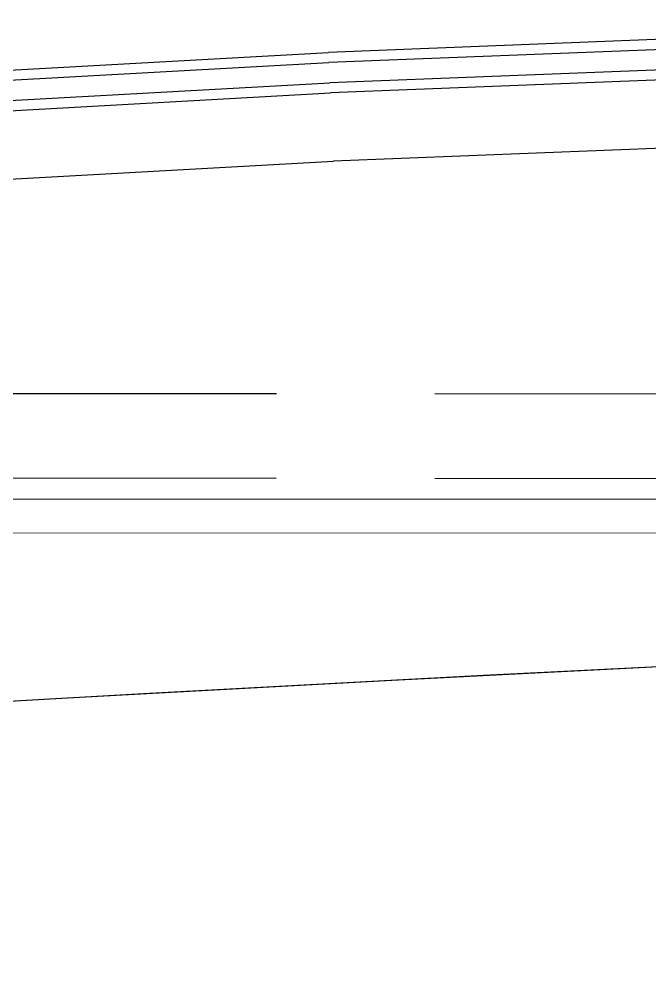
# Model space of a CAD drawing. Header units: millimetres. Extents: x 62878 to 70819, y -67946 to -61850.
# Drawn here: x 65458.5 to 65495.8, y -61911.4 to -61855.1 of the extents above; entities that cross this region are included whole.
import ezdxf

# ---------------------------------------------------------------- set-up
doc = ezdxf.new("R2010")
doc.units = ezdxf.units.MM
doc.linetypes.add('HIDDEN', pattern=[0.375, 0.25, -0.125])
doc.layers.add('alan hesabı1', color=7, linetype='Continuous', plot=False)
for name, color, linetype, lineweight in [('BA DÖŞ.-yeni', 11, 'Continuous', 30), ('DOGRAMA', 171, 'Continuous', 0), ('DUV.ALÇ.-yeni', 20, 'Continuous', 25), ('GOR-2', 152, 'Continuous', 20)]:
    doc.layers.add(name, color=color, linetype=linetype, lineweight=lineweight)

msp = doc.modelspace()

# ---------------------------------------------------------------- linework, layer by layer
msp.add_lwpolyline([(68896.02066502631, -63031.43519410248), (69030.25944186504, -63071.18378898385), (69185.2789618937, -62547.65255934227), (68892.99857577804, -62461.10726346668, 1.044367817173394), (68063.1984222013, -62298.72991434322, 0.2043746373996395), (63106.96025407397, -62494.78258919505, 0.3539527355379972), (62932.93996584662, -62997.825353625), (63753.18486962488, -65779.59786478638), (64154.95366467919, -67142.15251756221), (65336.72250243354, -66792.62198400985), (65336.69978150922, -66829.11190277508), (65270.53542169294, -66829.0707046726, 0.6267890062731037), (65270.19918370779, -67369.07059999109), (65531.84452784718, -67369.23351688065, 0.9262424964682344), (66130.08755876668, -67369.60602071379), (66391.73290290477, -67369.76893760463, 0.6267427171847498), (66392.06914089088, -66829.76904228561), (66326.14716633759, -66829.72799510749), (66326.16988726193, -66793.2380763422), (67506.155742504, -67144.12829054108), (68467.02457055586, -63899.0863823687), (68625.20366853199, -63946.03714330423), (68896.02440533682, -63031.42256234252)], format="xyb")
at = {"layer": 'alan hesabı1', "linetype": 'ByBlock'}
msp.add_lwpolyline([(64587.94459019032, -62561.57371426318), (64661.74109642011, -62920.70834553785), (64964.99834778903, -62879.57641963963), (64966.67838696864, -62891.96300384813), (65228.68420587114, -62856.42616547293), (65387.23248374033, -62834.92166397399), (65436.53252409239, -62828.23491337731), (65824.65134920453, -62828.4765808115), (65825.23963331265, -61883.68934396582), (65434.28376306166, -61883.45977577388), (65434.20726553968, -62013.73558495725), (65330.5694163978, -62022.73521880354), (65311.39068893244, -61892.52760157421), (64527.55626405394, -62007.98126805366)], dxfattribs=at)
at = {"layer": 'BA DÖŞ.-yeni', "linetype": 'HIDDEN', "ltscale": 150}
msp.add_arc((65815.0392658321, -68607.15258971277), 6697.93692342701, 70.74616030420842, 109.2968468472022, dxfattribs=at)
at = {"layer": 'DOGRAMA', "lineweight": -2}
for p, q in [((65526.78070579667, -61855.08877932855), (65476.83594628087, -61857.06221943848)), ((65526.90431681497, -61855.68436334124), (65476.86444113887, -61857.66156172422)), ((65426.91874439461, -61859.83665527837), (65476.83594628087, -61857.06221943848)), ((65524.47362845895, -61856.98134218297), (65476.92143085012, -61858.86024629598)), ((65426.85219556122, -61860.44128016436), (65476.86444113887, -61857.66156172422)), ((65524.49731744774, -61857.58087436044), (65476.94992570821, -61859.45958858173)), ((65429.39496790537, -61861.50180305706), (65476.92143085012, -61858.86024629598)), ((65429.42826496786, -61862.10087843264), (65476.94992570821, -61859.45958858173)), ((65523.85744706871, -61861.64930967368), (65477.14179107326, -61863.49515997311)), ((65430.4512323564, -61866.09025654483), (65477.14179107326, -61863.49515997311))]:
    msp.add_line(p, q, dxfattribs=at)
msp.add_lwpolyline([(68355.72808668052, -61957.86010398282, 0.2737364000647933), (68066.90955003549, -62277.7212358757, 0.2092949010110247), (68023.71017518625, -62283.85188166666, 0.1983676314706158), (63201.05260393125, -62451.10786955556)], format="xyb", dxfattribs=at)
at = {"layer": 'DUV.ALÇ.-yeni', "linetype": 'HIDDEN', "ltscale": 75}
for p, q in [((65426.88257054253, -61877.20542873688), (66240.41246883164, -61877.68313121442)), ((65426.87963455705, -61882.20542787485), (66240.40953284613, -61882.68313035241))]:
    msp.add_line(p, q, dxfattribs=at)
at = {"layer": 'GOR-2', "ltscale": 75}
msp.add_line((65434.28258867683, -61885.4597754291), (66229.66913433585, -61885.92682418079), dxfattribs=at)

doc.saveas('drawing.dxf')
